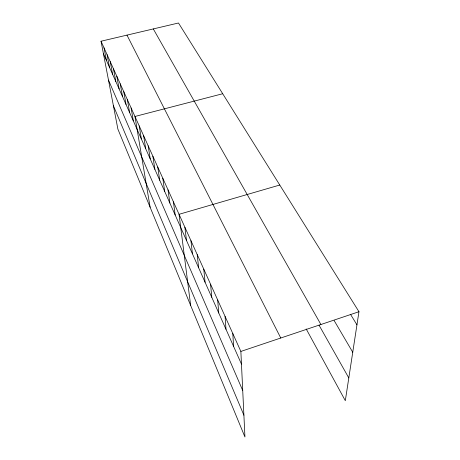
<?xml version="1.0" encoding="UTF-8"?>
<svg xmlns="http://www.w3.org/2000/svg" width="460" height="460" viewBox="0 0 460 460"><rect width="100%" height="100%" fill="white"/><g stroke="black" fill="none" stroke-linecap="round" stroke-linejoin="round"><path stroke-width="0.69" d="M101.033 41.227L240.867 351.428L244.939 437L117.892 129.139L101.033 41.227L178.486 23L358.967 311.719L345.316 400.677L306.188 328.946M240.867 351.428L358.967 311.719M279.772 185.029L179.055 214.302L190.647 305.434M222.703 93.736L134.952 116.472L150.127 207.253M350.641 314.536L356.948 324.841M334.155 320.568L352.745 352.251M153.306 28.928L320.913 324.513M319.016 325.134L348.806 377.93M126.977 35.121L280.767 338.014M103.408 53.601L241.471 364.107M108.491 80.097L242.73 390.528M113.401 105.731L243.903 415.202M104.029 47.869L106.392 60.306M107.105 54.682L109.451 67.183M110.256 61.686L112.591 74.244M113.499 68.873L115.811 81.495M116.828 76.262L119.123 88.941M120.25 83.852L122.521 96.588M123.774 91.661L126.023 104.454M127.391 99.693L129.616 112.539M131.117 107.962L133.314 120.853M139.219 125.931L141.346 138.926M143.629 135.706L145.711 148.747M148.177 145.809L150.224 158.89M152.887 156.256L154.882 169.366M157.757 167.06L159.701 180.205M162.8 178.244L164.686 191.417M168.026 189.836L169.849 203.027M173.437 201.842L175.191 215.044M184.88 227.228L186.478 240.43M190.934 240.655L192.447 253.839M197.225 254.61L198.639 267.772M203.768 269.129L205.074 282.25M210.582 284.24L211.772 297.309M217.678 299.983L218.742 312.984M225.078 316.399L225.998 329.308M232.8 333.529L233.571 346.34"/></g></svg>
